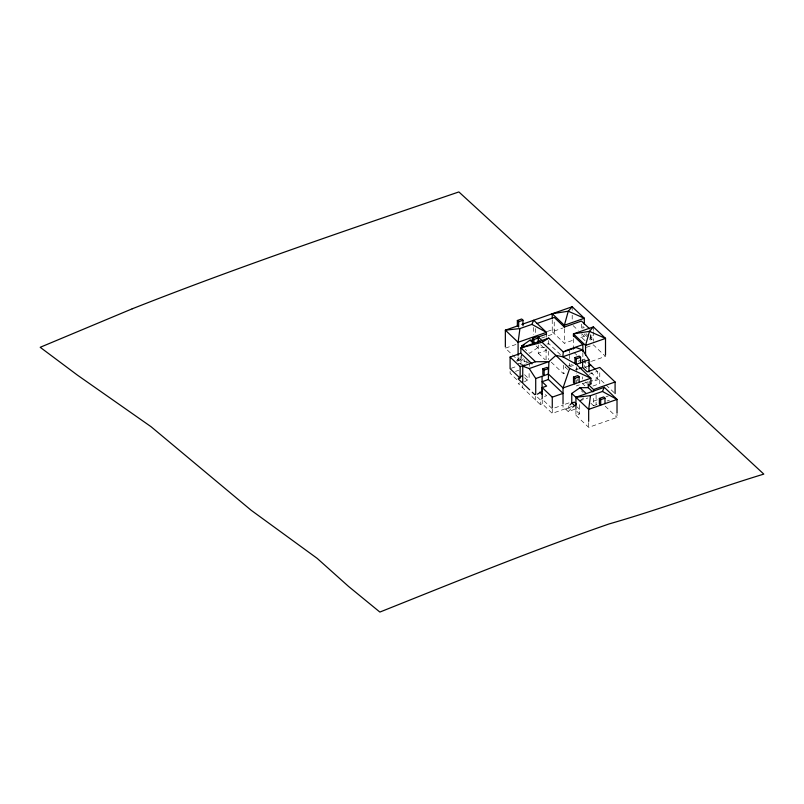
<?xml version="1.0" encoding="UTF-8"?>
<svg xmlns="http://www.w3.org/2000/svg" width="804" height="804" viewBox="0 0 804 804"><rect width="100%" height="100%" fill="white"/><g stroke="black" fill="none" stroke-linecap="round" stroke-linejoin="round"><path stroke-width="0.6" stroke-dasharray="4.02 3.01" d="M516.59 360.785L521.866 355.489M523.474 358.735L518.188 364.031L526.921 360.966L526.921 362.926M574.739 409.266L568.187 411.558L565.704 409.196L569.232 405.668M568.187 411.558L571.714 408.03M524.409 381.87L529.102 379.056L529.102 371.82M571.765 406.522L552.268 413.367L542.228 403.819L540.268 404.502L540.268 399.889L542.228 398.292M544.911 347.579L537.836 347.609L529.595 353.348L525.243 349.217M580.508 400.241L584.176 397.689M547.293 331.459L554.237 329.027M515.987 344.444L505.354 348.172L518.098 360.282L521.766 358.996L524.439 361.539L524.439 359.579M552.237 319.741L552.237 331.73L562.8 328.032M541.494 338.102L554.237 333.64L554.237 320.907M546.961 344.142L548.71 343.529L560.73 354.956M552.237 331.73L564.358 343.258L574.93 339.549M580.8 337.499L584.317 336.263L584.317 333.861M538.258 344.886L538.258 353.217L546.449 350.343L540.077 344.283M516.801 361.287L523.344 358.986M590.528 337.971L591.955 337.469L589.855 335.469M584.176 333.931L590.528 339.971L591.955 339.469L591.955 335.137M511.173 368.282L517.635 366.021M529.595 361.82L520.861 364.885L520.861 355.609M515.475 371.388L518.711 370.252M586.347 347.348L593.392 344.886L605.512 356.403L591.422 361.348M578.126 361.257L581.272 360.152M582.327 359.78L584.418 359.046L584.418 362.634M520.138 382.825L518.188 383.508L540.268 404.502M572.207 364.564L565.111 367.046L569.674 371.388M569.674 366.775L573.905 365.287M582.086 360.112L585.553 363.408L590.257 361.76M551.283 362.182L563.313 373.619L566.488 372.503M575.342 369.398L577.614 368.604M576.277 369.739L578.398 368.996M584.608 367.418L587.754 366.312M589 374.322L597.392 371.378L597.392 378.543L576.277 385.94M544.429 396.483L546.63 395.719L543.594 392.824M588.337 383.036L599.764 379.026L605.181 384.171M592.91 386.041L599.764 383.639L599.764 369.75M542.228 403.819L542.228 399.206L552.268 408.754L563.031 404.975L563.031 409.588M565.222 404.211L569.584 402.683M579.594 400.884L587.845 397.99M565.704 409.196L572.257 406.904M593.543 401.156L598.075 399.558M606.015 396.774L608.286 395.98M596.95 404.573L593.543 405.759L593.543 397.518M607.151 400.995L609.422 400.191M575.925 410.452L575.925 415.256L579.594 413.97L579.594 403.306M575.925 415.256L588.669 427.366L617.02 417.417L617.02 412.623M584.287 327.851L582.89 326.514L582.89 328.846L581.453 329.349L581.453 323.429M585.985 333.66L588.709 336.253M589.855 337.469L591.955 339.469M573.061 325.56L578.257 330.494M581.724 333.791L584.317 336.263M585.081 340.715L581.453 337.268L581.453 334.896M595.764 369.83L597.392 371.378M576.89 355.177L573.433 351.881L573.433 348.283M606.075 385.026L614.196 392.734M586.85 368.523L584.418 366.212L584.418 363.83M590.9 372.373L597.392 378.543M585.674 381.99L587.201 383.438L587.201 381.116M582.639 383.709L584.92 385.88M605.191 406.181L617.02 417.417M536.097 345.951L537.836 347.609M581.433 390.844L583.151 392.473M538.258 353.217L545.212 359.83M590.87 403.226L593.483 405.698M576.92 406.814L579.594 409.357M576.92 411.427L579.594 413.97M524.55 374.714L529.102 379.056M524.62 377.659L526.901 379.83M540.268 399.889L535.715 395.558L535.715 400.171M516.791 379.639L510.098 373.277L510.098 369.81M596.086 395.096L596.086 404.613M593.392 326.896L593.392 330.494M593.392 331.69L593.392 341.288M590.528 334.424L590.528 339.971M588.669 422.562L588.669 427.366M585.553 359.81L585.553 363.408M582.85 352.745L582.85 360.835M582.639 376.785L582.639 379.096M577.805 378.885L577.805 381.076M576.277 366.714L576.277 373.92M576.277 379.93L576.277 383.538M573.433 338.685L573.433 347.087M572.197 306.746L572.197 310.344M572.197 315.138L572.197 321.138M569.674 349.75L569.674 353.006M569.674 355.177L569.674 358.654M569.674 363.297L569.674 365.619M564.358 328.866L564.358 343.258M563.313 365.197L563.313 373.619M552.268 408.754L552.268 413.367M548.71 340.504L548.71 345.609M548.71 351.318L548.71 359.73M546.449 335.178L546.449 337.258M546.087 348.755L546.087 360.654M535.705 328.565L535.705 333.198M533.705 327.439L533.705 334.635M529.595 362.976L529.595 366.433M522.741 385.538L522.741 387.84M521.766 354.383L521.766 358.996M518.098 356.685L518.098 360.282"/><path stroke-width="1.21" d="M563.031 403.819L563.031 387.95L548.428 374.071L548.911 361.649L555.876 355.398L562.83 356.775L576.277 364.302L589 359.84L582.518 349.871L576.026 347.519L563.313 351.981L548.71 338.102L520.861 347.861L520.861 353.288L532.027 363.91M563.313 351.981L562.83 356.775L582.518 349.871M546.449 334.755L546.449 332.353L533.705 320.243L531.886 324.374L519.927 328.575L518.098 342.293L518.098 355.489M617.02 412.623L617.02 399.427L604.276 387.317L602.457 391.458L590.488 395.648L588.669 409.377L588.669 421.366M529.665 389.799L522.741 383.227L522.741 366.202L529.233 368.554L548.911 361.649L535.464 361.74L520.861 347.861L542.087 342.293L569.654 368.503L563.031 387.95L590.88 378.192L590.88 384.201M584.317 324.263L584.317 318.273L572.197 306.746L568.277 311.218L564.358 325.268L564.358 327.67M605.512 355.207L605.512 338.414L593.392 326.896L589.473 331.359L585.553 345.418L585.553 355.016M570.106 404.784L571.875 403.025L574.438 402.121L576.096 403.698M572.599 407.146L576.066 404.784M522.339 375.488L518.188 378.895L521.987 382.503M537.374 394.191L542.077 391.377L542.077 376.302M532.369 340.162L530.017 340.172L521.766 345.911L521.766 348.333M571.765 401.92L571.765 393.447L580.016 387.699L588.257 387.659L592.659 391.839M542.087 342.293L548.71 338.102M517.364 325.972L517.364 320.494L521.665 318.987L522.972 320.223L522.972 325.7M517.364 320.494L518.67 321.741L522.972 320.223M518.349 325.63L505.354 330.183L505.354 346.976M521.836 324.404L572.197 306.746M536.871 323.52L554.237 317.429L564.358 327.047L581.453 321.057L589.623 328.816M532.62 338.263L536.921 336.755L538.228 337.992L533.926 339.499L532.62 338.263L532.62 343.74M538.228 342.373L538.258 337.007L546.449 334.132M524.128 345.087L521.766 345.911L523.504 347.569M593.392 326.896L573.433 333.891L573.433 336.293M510.098 357.066L520.138 366.614L520.138 378.212L510.098 368.664L510.098 357.066L520.861 353.288M520.138 366.614L524.55 365.066M565.111 350.845L582.85 344.625L582.85 351.579M522.741 366.202L535.464 361.74M542.831 368.855L544.137 370.101L544.137 375.579L542.831 374.332L542.831 368.855L547.122 367.348L548.428 368.594L548.428 379.498L563.031 393.377L552.268 397.156L542.228 387.608L546.63 386.061L542.077 381.729L548.428 379.498M569.654 368.503L590.88 378.192L574.971 363.066L574.971 357.589L579.272 356.082L580.578 357.318L580.578 362.795M544.137 370.101L548.428 368.594M574.971 357.589L576.277 358.825L580.578 357.318M535.715 394.342L535.715 378.533L548.428 374.071M579.453 368.624L582.639 367.508L587.201 371.84L599.764 367.428L615.09 382L615.09 393.598M588.809 365.951L590.9 365.217M573.503 377.106L574.81 378.342L574.81 383.82L573.503 382.583L573.503 377.106L577.805 375.599L579.111 376.835L579.111 382.312M574.81 378.342L579.111 376.835M588.257 387.659L588.257 384.533L590.88 383.619M588.257 384.533L593.543 389.558L615.09 382M604.276 387.317L575.925 397.266L575.925 409.256M599.382 398.442L600.688 399.678L600.688 405.156L599.382 403.92L599.382 398.442L603.683 396.935L604.99 398.171L604.99 403.648M600.688 399.678L604.99 398.171M552.237 313.741L568.277 311.218L584.317 318.273L564.358 325.268L552.237 313.741L552.237 318.545M519.927 328.575L505.354 330.183L518.098 342.293L546.449 332.353L531.886 324.374M590.488 395.648L575.925 397.266L588.669 409.377L617.02 399.427L602.457 391.458M573.433 335.68L582.85 344.625M589.282 363.669L594.96 369.066M538.258 337.007L542.61 341.137M538.258 340.132L539.997 341.78M530.017 340.172L532.62 342.645M580.016 387.699L586.106 393.488M571.765 393.447L576.116 397.578M571.875 403.025L574.357 405.387M539.866 392.151L542.147 394.322M532.258 392.272L534.851 394.734M529.233 368.554L535.715 378.533M593.543 389.558L593.543 391.638M589 359.84L589 372.011M582.639 362.071L582.639 367.508M576.277 358.825L576.277 364.302M552.268 397.156L552.268 407.588M542.228 387.608L542.228 398.292M533.926 339.499L533.926 343.881M518.67 321.741L518.67 327.208M132.208 308.816L40.2 347.298L77.445 375.146L151.062 426.713L251.19 510.289L317.148 558.348L348.524 586.407L379.87 612.065C455.898 581.704 531.685 550.77 609.09 523.937C661.2 508.992 711.962 489.887 763.8 474.109C662.235 379.97 561.001 285.48 458.873 191.935C349.408 229.24 239.813 266.335 132.208 308.816M605.512 338.414L585.553 345.418L573.433 333.891L589.473 331.359L605.512 338.414"/></g></svg>
